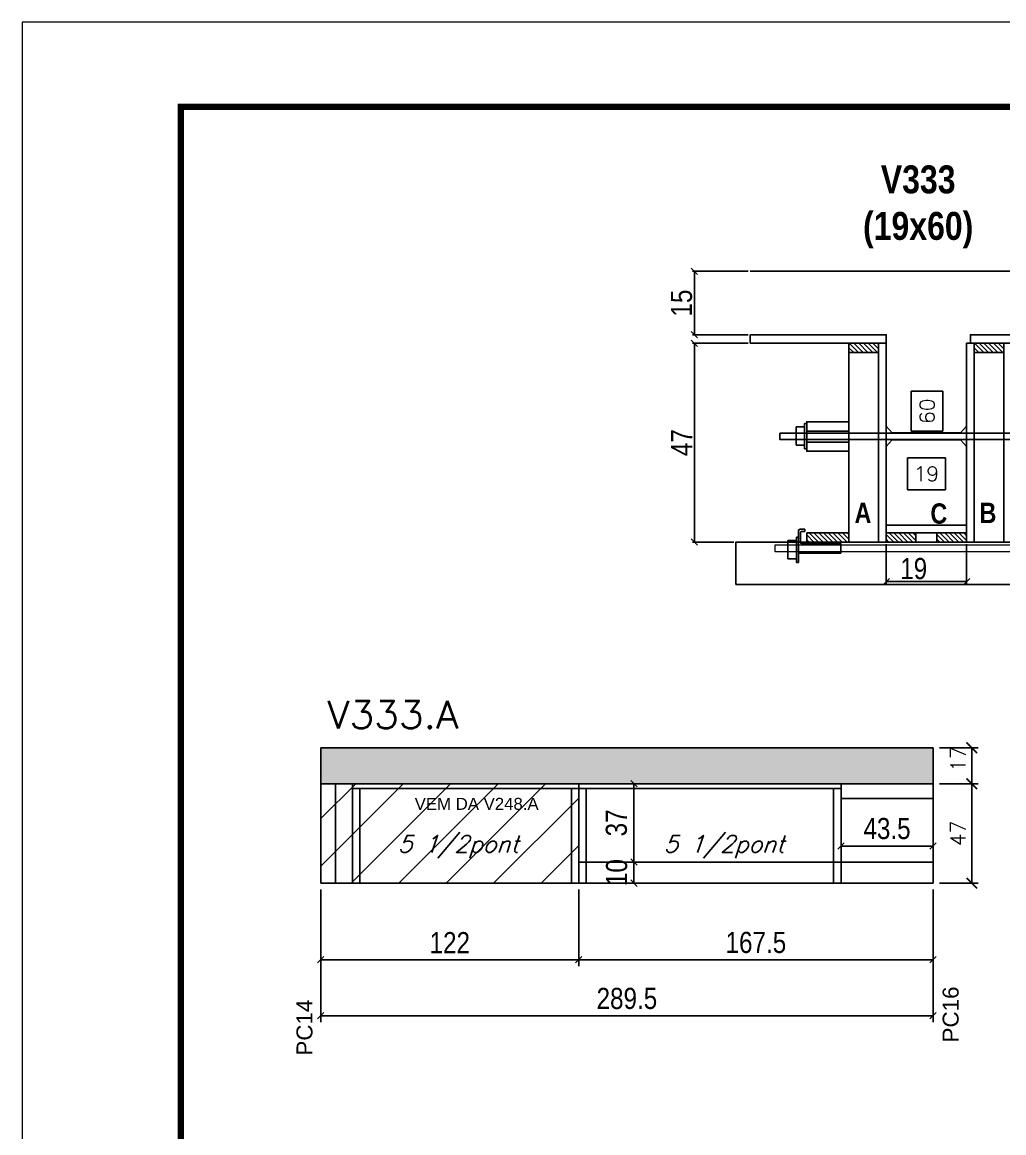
# Model space of a CAD drawing. Extents: x -3394 to 16474, y -5031 to 14397.
# Drawn here: x 5857 to 6321, y 1237 to 1762 of the extents above; entities that cross this region are included whole.
import ezdxf

# ---------------------------------------------------------------- set-up
doc = ezdxf.new("R2010")
doc.units = 0
doc.linetypes.add('DASHED', pattern=[0.75, 0.5, -0.25])
doc.layers.get('0').update_dxf_attribs({"linetype": 'CONTINUOUS'})
doc.layers.get('Defpoints').update_dxf_attribs({"linetype": 'CONTINUOUS'})
for name, color, linetype in [('1HACHURA MADEIRAS', 1, 'CONTINUOUS'), ('barrote', 251, 'CONTINUOUS'), ('COTA', 241, 'CONTINUOUS'), ('Cota Seção (2x)', 4, 'CONTINUOUS'), ('detalhes', 4, 'CONTINUOUS'), ('NOMENCLATURA', 7, 'CONTINUOUS'), ('Painéis', 200, 'CONTINUOUS'), ('presilha', 1, 'CONTINUOUS'), ('SARR_2.2x10', 60, 'CONTINUOUS'), ('SARR_2.2x7', 40, 'CONTINUOUS'), ('SARR_3.5x7', 81, 'CONTINUOUS'), ('texto', 7, 'CONTINUOUS'), ('Tubo de PVC', 51, 'CONTINUOUS')]:
    doc.layers.add(name, color=color, linetype=linetype)
for name, color, linetype, lineweight in [('CONCRETO', 251, 'CONTINUOUS', 25), ('Folhas', 255, 'CONTINUOUS', 9), ('REAPROVEITAMENTO', 251, 'CONTINUOUS', 9), ('SARRAFO DE PRESSAO', 251, 'DASHED', 9), ('SCO-___-LAJ', 2, 'CONTINUOUS', 0), ('Texto Seção', 7, 'CONTINUOUS', 15)]:
    doc.layers.add(name, color=color, linetype=linetype, lineweight=lineweight)
doc.styles.add('ARIAL', font='arial.ttf')
doc.styles.add('COTA TECNICA', font='techl___.ttf', dxfattribs={"height": 10})
doc.styles.add('COTA TECNICA 2X', font='techl___.ttf', dxfattribs={"height": 10})
doc.styles.add('REGUA-120', font='ROMANS.shx', dxfattribs={"height": 15})
doc.styles.add('ROMANS', font='romans.shx')
doc.styles.add('TECNICA', font='techb___.ttf', dxfattribs={"height": 10})
doc.dimstyles.new('Cota Paínel', dxfattribs={"dimtxt": 7, "dimasz": 5, "dimexe": 3, "dimexo": 3, "dimgap": 3, "dimtad": 1, "dimdec": 1, "dimzin": 12, "dimdsep": 46, "dimtxsty": 'ROMANS', "dimblk": 'ARCHTICK', "dimcen": 0, "dimclrd": 4, "dimclre": 4, "dimclrt": 1, "dimadec": 1, "dimazin": 3, "dimtfac": 1, "dimtdec": 1, "dimtmove": 0, "dimatfit": 3, "dimldrblk": 'OBLIQUE', "dimfxl": 1, "dimtolj": 1, "dimtzin": 12, "dimarcsym": 0})
doc.dimstyles.new('Cota Seção interna', dxfattribs={"dimtxt": 7, "dimasz": 6, "dimexe": 0.18, "dimexo": 2, "dimgap": -4, "dimtad": 3, "dimdec": 1, "dimlfac": 0.5, "dimzin": 12, "dimdsep": 46, "dimtxsty": 'ROMANS', "dimblk": 'ARCHTICK', "dimcen": 0.09, "dimse1": 1, "dimse2": 1, "dimsd1": 1, "dimsd2": 1, "dimclrd": 180, "dimclre": 5, "dimclrt": 1, "dimadec": 0, "dimazin": 3, "dimtfac": 1, "dimtdec": 1, "dimtofl": 0, "dimtmove": 0, "dimatfit": 3, "dimldrblk": 'ARCHTICK', "dimfxl": 1, "dimtolj": 1, "dimtzin": 0, "dimarcsym": 0})
doc.dimstyles.new('PAINEL', dxfattribs={"dimtxt": 10, "dimasz": 3, "dimexe": 3, "dimexo": 3, "dimgap": 3, "dimtad": 1, "dimdec": 1, "dimzin": 12, "dimdsep": 46, "dimtxsty": 'COTA TECNICA', "dimblk1": 'OBLIQUE', "dimblk2": 'OBLIQUE', "dimsah": 1, "dimcen": 0.9, "dimclrd": 4, "dimclre": 4, "dimclrt": 240, "dimadec": 1, "dimazin": 3, "dimtfac": 1, "dimtdec": 1, "dimtmove": 0, "dimatfit": 3, "dimfxl": 1, "dimtolj": 1, "dimtzin": 12, "dimarcsym": 0})
doc.dimstyles.new('SECAO', dxfattribs={"dimscale": 0.333333, "dimtxt": 5, "dimasz": 9, "dimexe": 3, "dimexo": 3, "dimgap": 3, "dimtad": 1, "dimdec": 1, "dimlfac": 0.5, "dimzin": 12, "dimdsep": 46, "dimtxsty": 'COTA TECNICA 2X', "dimblk1": 'OBLIQUE', "dimblk2": 'OBLIQUE', "dimsah": 1, "dimcen": 0.9, "dimclrd": 4, "dimclre": 4, "dimclrt": 240, "dimadec": 1, "dimazin": 3, "dimtfac": 1, "dimtdec": 1, "dimtmove": 0, "dimatfit": 3, "dimfxl": 1, "dimtolj": 1, "dimtzin": 12, "dimarcsym": 0})

# ---------------------------------------------------------------- blocks, each defined once
blk = doc.blocks.new('9999999999')
at = {"layer": 'Folhas'}
blk.add_lwpolyline([(98138.98, 34190.21), (99623.98, 34190.21), (99623.98, 35240.21), (98138.98, 35240.21)], close=True, dxfattribs=at)
at = {"layer": 'Folhas', "color": 30, "const_width": 3}
blk.add_lwpolyline([(98213.98, 34230.21), (99583.98, 34230.21), (99583.98, 35200.21), (98213.98, 35200.21)], close=True, dxfattribs=at)
blk = doc.blocks.new('_Oblique')
at = {"color": 0, "linetype": 'ByBlock', "lineweight": -2}
blk.add_line((-0.5, -0.5), (0.5, 0.5), dxfattribs=at)
blk = doc.blocks.new('*D1546')
at = {"layer": 'COTA', "color": 4, "lineweight": -2, "transparency": 16777216}
for p, q in [((6265.76, 1515.47), (6265.76, 1496.79)), ((6303.76, 1515.47), (6303.76, 1496.79)), ((6303.76, 1497.79), (6265.76, 1497.79))]:
    blk.add_line(p, q, dxfattribs=at)
at = {"layer": 'Defpoints', "color": 0, "transparency": 16777216}
for p in [(6265.76, 1516.47), (6303.76, 1516.47), (6265.76, 1497.79)]:
    blk.add_point(p, dxfattribs=at)
at = {"layer": 'COTA', "color": 4, "lineweight": -2, "transparency": 16777216, "xscale": 3, "yscale": 3, "zscale": 3, "rotation": 180}
blk.add_blockref('_Oblique', (6265.76, 1497.79), dxfattribs=at)
at = {"layer": 'COTA', "color": 4, "lineweight": -2, "transparency": 16777216, "xscale": 3, "yscale": 3, "zscale": 3}
blk.add_blockref('_Oblique', (6303.76, 1497.79), dxfattribs=at)
at = {"layer": 'COTA', "color": 240, "transparency": 16777216, "insert": (6278.76, 1503.88), "char_height": 10, "attachment_point": 5, "style": 'COTA TECNICA 2X'}
blk.add_mtext('\\A1;19', dxfattribs=at)
blk = doc.blocks.new('PRESILHA METÁLICA 1')
at = {"layer": 'presilha'}
for p, q in [((7.5, 10.64), (7.5, 19.86)), ((12, 21), (8.64, 21)), ((9, 11.57), (9, 18.93)), ((12, 19.5), (9.57, 19.5)), ((12, 21), (12, 19.5)), ((0, 13), (6, 13)), ((0, 13), (0, 0)), ((6, 15.5), (7.5, 15.5)), ((6, -2.5), (6, 15.5)), ((6, 13), (6, 0)), ((7.5, 15.5), (7.5, -2.5)), ((37.5, 11), (9.57, 11)), ((37.5, 11), (37.5, 4.1)), ((6, 0), (0, 0)), ((37.5, 4.1), (7.5, 4.1)), ((7.5, -2.5), (6, -2.5))]:
    blk.add_line(p, q, dxfattribs=at)
for centre, radius, start, end in [((8.64, 19.86), 1.14, 90, 180), ((9.57, 18.93), 0.57, 90, 180), ((9.57, 11.57), 0.57, 180, 270)]:
    blk.add_arc(centre, radius, start, end, dxfattribs=at)
blk = doc.blocks.new('*D1472')
at = {"layer": 'COTA', "color": 4, "lineweight": -2, "transparency": 16777216}
for p, q in [((6200.46, 1610.47), (6174.1, 1610.47)), ((6175.1, 1610.47), (6175.1, 1516.47)), ((6193.7, 1516.47), (6174.1, 1516.47))]:
    blk.add_line(p, q, dxfattribs=at)
at = {"layer": 'Defpoints', "color": 0, "transparency": 16777216}
for p in [(6201.46, 1610.47), (6175.1, 1516.47), (6194.7, 1516.47)]:
    blk.add_point(p, dxfattribs=at)
at = {"layer": 'COTA', "color": 4, "lineweight": -2, "transparency": 16777216, "xscale": 3, "yscale": 3, "zscale": 3}
for p, rotation in [((6175.1, 1610.47), 90), ((6175.1, 1516.47), 270)]:
    blk.add_blockref('_Oblique', p, dxfattribs=dict(at, rotation=rotation))
at = {"layer": 'COTA', "color": 240, "transparency": 16777216, "insert": (6169.03, 1563.47), "char_height": 10, "attachment_point": 5, "rotation": 90, "style": 'COTA TECNICA 2X'}
blk.add_mtext('\\A1;47', dxfattribs=at)
blk = doc.blocks.new('*D1473')
at = {"layer": 'Cota Seção (2x)', "color": 180, "lineweight": -2, "transparency": 16777216}
for p, q in [((6292.6, 1587.85), (6277.6, 1587.85)), ((6277.6, 1587.85), (6277.6, 1568.85)), ((6292.6, 1568.85), (6292.6, 1587.85)), ((6277.6, 1568.85), (6292.6, 1568.85))]:
    blk.add_line(p, q, dxfattribs=at)
at = {"layer": 'Defpoints', "color": 0, "transparency": 16777216}
for p in [(6296.6, 1644.47), (6303.76, 1644.47), (6296.34, 1524.47)]:
    blk.add_point(p, dxfattribs=at)
at = {"layer": 'Cota Seção (2x)', "color": 1, "transparency": 16777216, "insert": (6285.1, 1578.35), "char_height": 7, "attachment_point": 5, "rotation": 90, "style": 'ROMANS'}
blk.add_mtext('\\A1;60', dxfattribs=at)
blk = doc.blocks.new('_ArchTick')
at = {"color": 0, "linetype": 'ByBlock', "const_width": 0.15}
blk.add_lwpolyline([(-0.5, -0.5), (0.5, 0.5)], dxfattribs=at)
blk = doc.blocks.new('*D1474')
at = {"layer": 'COTA', "color": 4, "lineweight": -2, "transparency": 16777216}
for p, q in [((6200.46, 1644.47), (6174.1, 1644.47)), ((6175.1, 1614.47), (6175.1, 1644.47)), ((6200.46, 1614.47), (6174.1, 1614.47))]:
    blk.add_line(p, q, dxfattribs=at)
at = {"layer": 'Defpoints', "color": 0, "transparency": 16777216}
for p in [(6175.1, 1644.47), (6201.46, 1644.47), (6201.46, 1614.47)]:
    blk.add_point(p, dxfattribs=at)
at = {"layer": 'COTA', "color": 4, "lineweight": -2, "transparency": 16777216, "xscale": 3, "yscale": 3, "zscale": 3}
for p, rotation in [((6175.1, 1644.47), 90), ((6175.1, 1614.47), 270)]:
    blk.add_blockref('_Oblique', p, dxfattribs=dict(at, rotation=rotation))
at = {"layer": 'COTA', "color": 240, "transparency": 16777216, "insert": (6168.99, 1629.47), "char_height": 10, "attachment_point": 5, "rotation": 90, "style": 'COTA TECNICA 2X'}
blk.add_mtext('\\A1;15', dxfattribs=at)
blk = doc.blocks.new('*D1547')
at = {"layer": 'Cota Seção (2x)', "color": 180, "lineweight": -2, "transparency": 16777216}
for p, q in [((6293.76, 1556.24), (6275.76, 1556.24)), ((6275.76, 1556.24), (6275.76, 1541.24)), ((6293.76, 1541.24), (6293.76, 1556.24)), ((6275.76, 1541.24), (6293.76, 1541.24))]:
    blk.add_line(p, q, dxfattribs=at)
at = {"layer": 'Defpoints', "color": 0, "transparency": 16777216}
for p in [(6303.76, 1537.24), (6265.76, 1524.47), (6303.76, 1524.47)]:
    blk.add_point(p, dxfattribs=at)
at = {"layer": 'Cota Seção (2x)', "color": 1, "transparency": 16777216, "insert": (6284.76, 1548.74), "char_height": 7, "attachment_point": 5, "style": 'ROMANS'}
blk.add_mtext('\\A1;19', dxfattribs=at)
blk = doc.blocks.new('*D1477')
at = {"layer": 'COTA', "color": 4, "linetype": 'ByBlock', "lineweight": -2, "transparency": 16777216}
for p, q in [((5998.39, 1352.23), (5998.39, 1316.04)), ((6120.39, 1352.23), (6120.39, 1316.04)), ((5998.39, 1319.04), (6120.39, 1319.04))]:
    blk.add_line(p, q, dxfattribs=at)
at = {"layer": 'Defpoints', "color": 0, "linetype": 'ByBlock', "transparency": 16777216}
for p in [(5998.39, 1355.23), (6120.39, 1355.23), (6120.39, 1319.04)]:
    blk.add_point(p, dxfattribs=at)
at = {"layer": 'COTA', "color": 4, "linetype": 'ByBlock', "lineweight": -2, "transparency": 16777216, "xscale": 3, "yscale": 3, "zscale": 3, "rotation": 180}
blk.add_blockref('_Oblique', (5998.39, 1319.04), dxfattribs=at)
at = {"layer": 'COTA', "color": 4, "linetype": 'ByBlock', "lineweight": -2, "transparency": 16777216, "xscale": 3, "yscale": 3, "zscale": 3}
blk.add_blockref('_Oblique', (6120.39, 1319.04), dxfattribs=at)
at = {"layer": 'COTA', "color": 240, "linetype": 'ByBlock', "transparency": 16777216, "insert": (6059.39, 1327.1), "char_height": 10, "attachment_point": 5, "style": 'COTA TECNICA'}
blk.add_mtext('\\A1;122', dxfattribs=at)
blk = doc.blocks.new('*D1478')
at = {"layer": 'COTA', "color": 4, "linetype": 'ByBlock', "lineweight": -2, "transparency": 16777216}
for p, q in [((6120.39, 1352.23), (6120.39, 1316.04)), ((6287.89, 1352.23), (6287.89, 1316.04)), ((6120.39, 1319.04), (6287.89, 1319.04))]:
    blk.add_line(p, q, dxfattribs=at)
at = {"layer": 'Defpoints', "color": 0, "linetype": 'ByBlock', "transparency": 16777216}
for p in [(6120.39, 1355.23), (6287.89, 1355.23), (6287.89, 1319.04)]:
    blk.add_point(p, dxfattribs=at)
at = {"layer": 'COTA', "color": 4, "linetype": 'ByBlock', "lineweight": -2, "transparency": 16777216, "xscale": 3, "yscale": 3, "zscale": 3, "rotation": 180}
blk.add_blockref('_Oblique', (6120.39, 1319.04), dxfattribs=at)
at = {"layer": 'COTA', "color": 4, "linetype": 'ByBlock', "lineweight": -2, "transparency": 16777216, "xscale": 3, "yscale": 3, "zscale": 3}
blk.add_blockref('_Oblique', (6287.89, 1319.04), dxfattribs=at)
at = {"layer": 'COTA', "color": 240, "linetype": 'ByBlock', "transparency": 16777216, "insert": (6204.14, 1327.15), "char_height": 10, "attachment_point": 5, "style": 'COTA TECNICA'}
blk.add_mtext('\\A1;167.5', dxfattribs=at)
blk = doc.blocks.new('*D1548')
at = {"layer": 'COTA', "color": 4, "linetype": 'ByBlock', "lineweight": -2, "transparency": 16777216}
for p, q in [((5998.39, 1352.23), (5998.39, 1289.54)), ((6287.89, 1352.23), (6287.89, 1289.54)), ((5998.39, 1292.54), (6287.89, 1292.54))]:
    blk.add_line(p, q, dxfattribs=at)
at = {"layer": 'Defpoints', "color": 0, "linetype": 'ByBlock', "transparency": 16777216}
for p in [(5998.39, 1355.23), (6287.89, 1355.23), (6287.89, 1292.54)]:
    blk.add_point(p, dxfattribs=at)
at = {"layer": 'COTA', "color": 4, "linetype": 'ByBlock', "lineweight": -2, "transparency": 16777216, "xscale": 3, "yscale": 3, "zscale": 3, "rotation": 180}
blk.add_blockref('_Oblique', (5998.39, 1292.54), dxfattribs=at)
at = {"layer": 'COTA', "color": 4, "linetype": 'ByBlock', "lineweight": -2, "transparency": 16777216, "xscale": 3, "yscale": 3, "zscale": 3}
blk.add_blockref('_Oblique', (6287.89, 1292.54), dxfattribs=at)
at = {"layer": 'COTA', "color": 240, "linetype": 'ByBlock', "transparency": 16777216, "insert": (6143.14, 1300.68), "char_height": 10, "attachment_point": 5, "style": 'COTA TECNICA'}
blk.add_mtext('\\A1;289.5', dxfattribs=at)
blk = doc.blocks.new('*D1479')
at = {"layer": 'COTA', "color": 4, "lineweight": -2, "transparency": 16777216}
for p, q in [((6290.89, 1402.23), (6309.21, 1402.23)), ((6306.21, 1355.23), (6306.21, 1402.23)), ((6290.89, 1355.23), (6309.21, 1355.23))]:
    blk.add_line(p, q, dxfattribs=at)
at = {"layer": 'Defpoints', "color": 0, "transparency": 16777216}
for p in [(6287.89, 1402.23), (6306.21, 1402.23), (6287.89, 1355.23)]:
    blk.add_point(p, dxfattribs=at)
at = {"layer": 'COTA', "color": 4, "lineweight": -2, "transparency": 16777216, "xscale": 5, "yscale": 5, "zscale": 5}
for p, rotation in [((6306.21, 1402.23), 90), ((6306.21, 1355.23), 270)]:
    blk.add_blockref('_ArchTick', p, dxfattribs=dict(at, rotation=rotation))
at = {"layer": 'COTA', "color": 1, "transparency": 16777216, "insert": (6299.71, 1378.73), "char_height": 7, "attachment_point": 5, "rotation": 90, "style": 'ROMANS'}
blk.add_mtext('\\A1;47', dxfattribs=at)
blk = doc.blocks.new('*D1480')
at = {"layer": 'COTA', "color": 4, "linetype": 'Continuous', "lineweight": -2, "transparency": 16777216}
for p, q in [((6290.89, 1419.23), (6309.21, 1419.23)), ((6306.21, 1402.23), (6306.21, 1419.23))]:
    blk.add_line(p, q, dxfattribs=at)
at = {"layer": 'COTA', "color": 4, "lineweight": -2, "transparency": 16777216}
blk.add_line((6290.89, 1402.23), (6309.21, 1402.23), dxfattribs=at)
at = {"layer": 'Defpoints', "color": 0, "linetype": 'Continuous', "transparency": 16777216}
for p in [(6287.89, 1419.23), (6306.21, 1419.23), (6287.89, 1402.23)]:
    blk.add_point(p, dxfattribs=at)
at = {"layer": 'COTA', "color": 4, "linetype": 'Continuous', "lineweight": -2, "transparency": 16777216, "xscale": 5, "yscale": 5, "zscale": 5}
for p, rotation in [((6306.21, 1419.23), 90), ((6306.21, 1402.23), 270)]:
    blk.add_blockref('_ArchTick', p, dxfattribs=dict(at, rotation=rotation))
at = {"layer": 'COTA', "color": 1, "linetype": 'Continuous', "transparency": 16777216, "insert": (6299.71, 1413.91), "char_height": 7, "attachment_point": 5, "rotation": 90, "style": 'ROMANS'}
blk.add_mtext('\\A1;17', dxfattribs=at)
blk = doc.blocks.new('*D1551')
at = {"layer": 'COTA', "color": 4, "lineweight": -2, "transparency": 16777216}
for p, q in [((6244.39, 1392.23), (6244.39, 1369.78)), ((6287.89, 1392.23), (6287.89, 1369.78)), ((6287.89, 1372.78), (6244.39, 1372.78))]:
    blk.add_line(p, q, dxfattribs=at)
at = {"layer": 'Defpoints', "color": 0, "transparency": 16777216}
for p in [(6244.39, 1395.23), (6287.89, 1395.23), (6244.39, 1372.78)]:
    blk.add_point(p, dxfattribs=at)
at = {"layer": 'COTA', "color": 4, "lineweight": -2, "transparency": 16777216, "xscale": 3, "yscale": 3, "zscale": 3, "rotation": 180}
blk.add_blockref('_Oblique', (6244.39, 1372.78), dxfattribs=at)
at = {"layer": 'COTA', "color": 4, "lineweight": -2, "transparency": 16777216, "xscale": 3, "yscale": 3, "zscale": 3}
blk.add_blockref('_Oblique', (6287.89, 1372.78), dxfattribs=at)
at = {"layer": 'COTA', "color": 240, "transparency": 16777216, "insert": (6266.14, 1381), "char_height": 10, "attachment_point": 5, "style": 'COTA TECNICA'}
blk.add_mtext('\\A1;43.5', dxfattribs=at)
blk = doc.blocks.new('*D1614')
at = {"layer": 'COTA', "color": 4, "lineweight": -2, "transparency": 16777216}
for p, q in [((6126.89, 1365.23), (6149.43, 1365.23)), ((6146.43, 1355.23), (6146.43, 1365.23)), ((6125.14, 1355.23), (6149.43, 1355.23))]:
    blk.add_line(p, q, dxfattribs=at)
at = {"layer": 'Defpoints', "color": 0, "transparency": 16777216}
for p in [(6123.89, 1365.23), (6146.43, 1365.23), (6122.14, 1355.23)]:
    blk.add_point(p, dxfattribs=at)
at = {"layer": 'COTA', "color": 4, "lineweight": -2, "transparency": 16777216, "xscale": 3, "yscale": 3, "zscale": 3}
for p, rotation in [((6146.43, 1365.23), 90), ((6146.43, 1355.23), 270)]:
    blk.add_blockref('_Oblique', p, dxfattribs=dict(at, rotation=rotation))
at = {"layer": 'COTA', "color": 240, "transparency": 16777216, "insert": (6138.32, 1360.23), "char_height": 10, "attachment_point": 5, "rotation": 90, "style": 'COTA TECNICA'}
blk.add_mtext('\\A1;10', dxfattribs=at)
blk = doc.blocks.new('*D1615')
at = {"layer": 'COTA', "color": 4, "lineweight": -2, "transparency": 16777216}
for p, q in [((6123.39, 1402.23), (6149.43, 1402.23)), ((6146.43, 1365.23), (6146.43, 1402.23)), ((6126.89, 1365.23), (6149.43, 1365.23))]:
    blk.add_line(p, q, dxfattribs=at)
at = {"layer": 'Defpoints', "color": 0, "transparency": 16777216}
for p in [(6120.39, 1402.23), (6146.43, 1402.23), (6123.89, 1365.23)]:
    blk.add_point(p, dxfattribs=at)
at = {"layer": 'COTA', "color": 4, "lineweight": -2, "transparency": 16777216, "xscale": 3, "yscale": 3, "zscale": 3}
for p, rotation in [((6146.43, 1402.23), 90), ((6146.43, 1365.23), 270)]:
    blk.add_blockref('_Oblique', p, dxfattribs=dict(at, rotation=rotation))
at = {"layer": 'COTA', "color": 240, "transparency": 16777216, "insert": (6138.21, 1383.73), "char_height": 10, "attachment_point": 5, "rotation": 90, "style": 'COTA TECNICA'}
blk.add_mtext('\\A1;37', dxfattribs=at)

msp = doc.modelspace()

# ---------------------------------------------------------------- hatches: boundary and pattern name
at = {"layer": 'COTA', "linetype": 'Continuous'}
h = msp.add_hatch(dxfattribs=at)
h.set_pattern_fill('AR-CONC', color=256, scale=0.05)
h.set_pattern_definition([(50, (5857.208, -4862.023), (9.1092334, -0.796954), [0.9525, -10.4775]), (355, (5857.208, -4862.023), (-1.762171, 9.552842), [0.762, -8.382029]), (100.45144, (5857.967, -4862.09), (7.347062, 8.755888), [0.8095, -8.904512]), (46.1842, (5857.208, -4859.483), (13.553952, -2.102116), [1.42875, -15.71625]), (96.63556, (5858.338, -4859.658), (11.870207, 12.371306), [1.21425, -13.35678]), (351.18415, (5857.208, -4859.483), (11.870207, 12.371306), [1.142998, -12.572987]), (21, (5858.478, -4860.118), (7.58072, -5.11326), [0.9525, -10.4775]), (326, (5858.478, -4860.118), (3.090101, 9.209398), [0.762, -8.382]), (71.45144, (5859.11, -4860.544), (10.670821, 4.096138), [0.8095, -8.904497]), (37.5, (5857.208, -4862.0232), (0.1544302, 4.227752), [0, -8.2804, 0, -8.509, 0, -8.41375]), (7.5, (5857.208, -4862.023), (3.340983, 5.0090287), [0, -4.8514, 0, -8.0899, 0, -3.20675]), (327.5, (5854.376, -4862.0232), (6.7795298, -0.2864372), [0, -3.175, 0, -9.906, 0, -13.1445]), (317.5, (5853.106, -4862.023), (7.406459, 1.2713246), [0, -4.1275, 0, -6.5786, 0, -9.3345])])
h.paths.add_polyline_path([(6287.89, 1402.23), (6287.89, 1419.23), (5998.39, 1419.23), (5998.39, 1402.23)])
at = {"layer": 'REAPROVEITAMENTO'}
h = msp.add_hatch(dxfattribs=at)
h.set_pattern_fill('ANSI31', color=256, scale=5)
h.set_pattern_definition([(45, (5857.208, -4862.023), (-11.22532, 11.22532), [])])
h.paths.add_polyline_path([(6120.39, 1402.23), (5998.39, 1402.23), (5998.39, 1355.23), (6120.39, 1355.23)])
at = {"layer": 'SARR_2.2x10'}
h = msp.add_hatch(dxfattribs=at)
h.set_pattern_fill('ANSI31', color=256, scale=0.5, angle=90)
h.set_pattern_definition([(135, (39325.9797, -121995.7046), (-1.122532015, -1.122532015), [])])
h.paths.add_polyline_path([(6228.16, 1520.87), (6228.16, 1516.47), (6248.16, 1516.47), (6248.16, 1520.87)])
at = {"layer": 'SARR_2.2x7'}
h = msp.add_hatch(dxfattribs=at)
h.set_pattern_fill('ANSI31', color=256, scale=0.5, angle=90)
h.set_pattern_definition([(135, (39270.7797, -121906.1046), (-1.122532015, -1.122532015), [])])
h.paths.add_polyline_path([(6248.16, 1610.47), (6248.16, 1606.07), (6262.16, 1606.07), (6262.16, 1610.47)])
h = msp.add_hatch(dxfattribs=at)
h.set_pattern_fill('ANSI31', color=256, scale=0.5, angle=90)
h.set_pattern_definition([(135, (39329.9797, -121906.1046), (-1.122532015, -1.122532015), [])])
h.paths.add_polyline_path([(6307.36, 1610.47), (6307.36, 1606.07), (6321.36, 1606.07), (6321.36, 1610.47)])
h = msp.add_hatch(dxfattribs=at)
h.set_pattern_fill('ANSI31', color=256, scale=0.5, angle=90)
h.set_pattern_definition([(135, (39453.5797, -121995.7046), (-1.122532015, -1.122532015), [])])
h.paths.add_polyline_path([(6265.76, 1520.87), (6265.76, 1516.47), (6279.76, 1516.47), (6279.76, 1520.87)])
h = msp.add_hatch(dxfattribs=at)
h.set_pattern_fill('ANSI31', color=256, scale=0.5, angle=90)
h.set_pattern_definition([(135, (39477.5797, -121995.7046), (-1.122532015, -1.122532015), [])])
h.paths.add_polyline_path([(6289.76, 1520.87), (6289.76, 1516.47), (6303.76, 1516.47), (6303.76, 1520.87)])

# ---------------------------------------------------------------- linework, layer by layer
at = {"layer": '1HACHURA MADEIRAS', "elevation": 0}
for points in [[(6248.16, 1573.37), (6228.16, 1573.37), (6228.16, 1568.97), (6248.16, 1568.97)], [(6248.16, 1563.77), (6228.16, 1563.77), (6228.16, 1559.37), (6248.16, 1559.37)]]:
    msp.add_lwpolyline(points, close=True, dxfattribs=at)
at = {"layer": 'barrote', "elevation": 0}
msp.add_lwpolyline([(6194.7, 1496.47), (6376.62, 1496.47), (6376.62, 1516.47), (6194.7, 1516.47)], close=True, dxfattribs=at)
at = {"layer": 'CONCRETO', "linetype": 'Continuous'}
msp.add_line((6369.86, 1644.47), (6201.46, 1644.47), dxfattribs=at)
at = {"layer": 'COTA', "linetype": 'Continuous'}
for p in [(5998.39, 1419.23), (6287.89, 1402.23)]:
    msp.add_line(p, (6287.89, 1419.23), dxfattribs=at)
at = {"layer": 'COTA', "linetype": 'ByBlock'}
msp.add_line((5998.39, 1402.23), (5998.39, 1419.23), dxfattribs=at)
at = {"layer": 'detalhes', "color": 250}
msp.add_line((6194.7, 1496.47), (6194.7, 1516.47), dxfattribs=at)
at = {"layer": 'Painéis', "linetype": 'Continuous'}
msp.add_line((6201.46, 1610.47), (6201.46, 1614.47), dxfattribs=at)
at = {"layer": 'Painéis', "linetype": 'ByBlock'}
for p, q in [((5998.39, 1402.23), (6287.89, 1402.23)), ((5998.39, 1355.23), (5998.39, 1402.23)), ((6120.39, 1355.23), (6120.39, 1402.23)), ((6287.89, 1355.23), (6287.89, 1402.23)), ((6120.39, 1365.23), (6287.89, 1365.23)), ((5998.39, 1355.23), (6287.89, 1355.23))]:
    msp.add_line(p, q, dxfattribs=at)
at = {"layer": 'Painéis', "linetype": 'Continuous', "elevation": 0}
for points in [[(6201.46, 1610.47), (6265.76, 1610.47), (6265.76, 1614.47), (6201.46, 1614.47)], [(6369.86, 1610.47), (6305.56, 1610.47), (6305.56, 1614.47), (6369.86, 1614.47)]]:
    msp.add_lwpolyline(points, dxfattribs=at)
for points in [[(6262.16, 1516.47), (6262.16, 1610.47), (6265.76, 1610.47), (6265.76, 1516.47)], [(6307.36, 1516.47), (6307.36, 1610.47), (6303.76, 1610.47), (6303.76, 1516.47)], [(6303.76, 1524.47), (6265.76, 1524.47), (6265.76, 1520.87), (6303.76, 1520.87)]]:
    msp.add_lwpolyline(points, close=True, dxfattribs=at)
at = {"layer": 'presilha'}
for p, q in [((6223.16, 1570.9), (6227.16, 1570.9)), ((6223.16, 1570.9), (6223.16, 1562.23)), ((6227.16, 1572.57), (6228.16, 1572.57)), ((6227.16, 1560.57), (6227.16, 1572.57)), ((6227.16, 1570.9), (6227.16, 1562.23)), ((6228.16, 1572.57), (6228.16, 1560.57)), ((6227.16, 1562.23), (6223.16, 1562.23)), ((6228.16, 1560.57), (6227.16, 1560.57))]:
    msp.add_line(p, q, dxfattribs=at)
at = {"layer": 'presilha', "elevation": 0}
msp.add_lwpolyline([(6215.38, 1567.96), (6350.84, 1567.96), (6350.84, 1564.97), (6215.38, 1564.97)], close=True, dxfattribs=at)
at = {"layer": 'SARR_2.2x10', "elevation": 0}
msp.add_lwpolyline([(6228.16, 1520.87), (6248.16, 1520.87), (6248.16, 1516.47), (6228.16, 1516.47)], close=True, dxfattribs=at)
at = {"layer": 'SARR_2.2x7', "linetype": 'Continuous'}
for p, q in [((6005.39, 1355.23), (6005.39, 1402.23)), ((6013.39, 1400.03), (6120.39, 1400.03)), ((6120.39, 1400.03), (6244.39, 1400.03)), ((6244.39, 1395.23), (6287.89, 1395.23))]:
    msp.add_line(p, q, dxfattribs=at)
at = {"layer": 'SARR_2.2x7', "elevation": 0}
for points in [[(6262.16, 1610.47), (6248.16, 1610.47), (6248.16, 1606.07), (6262.16, 1606.07)], [(6321.36, 1610.47), (6307.36, 1610.47), (6307.36, 1606.07), (6321.36, 1606.07)], [(6265.76, 1520.87), (6279.76, 1520.87), (6279.76, 1516.47), (6265.76, 1516.47)], [(6289.76, 1520.87), (6303.76, 1520.87), (6303.76, 1516.47), (6289.76, 1516.47)]]:
    msp.add_lwpolyline(points, close=True, dxfattribs=at)
at = {"layer": 'SARR_3.5x7'}
for p, q in [((6013.39, 1402.23), (6013.39, 1355.23)), ((6244.39, 1402.23), (6244.39, 1355.23)), ((6016.89, 1400.03), (6016.89, 1355.23)), ((6116.89, 1400.03), (6116.89, 1355.23)), ((6120.39, 1400.03), (6120.39, 1355.23)), ((6123.89, 1400.03), (6123.89, 1355.23)), ((6240.89, 1400.03), (6240.89, 1355.23)), ((6013.39, 1355.23), (6016.89, 1355.23)), ((6116.89, 1355.23), (6120.39, 1355.23)), ((6120.39, 1355.23), (6123.89, 1355.23)), ((6240.89, 1355.23), (6244.39, 1355.23))]:
    msp.add_line(p, q, dxfattribs=at)
at = {"layer": 'SARR_3.5x7', "elevation": 0}
for points in [[(6248.16, 1606.07), (6262.16, 1606.07), (6262.16, 1516.47), (6248.16, 1516.47)], [(6307.36, 1606.07), (6321.36, 1606.07), (6321.36, 1516.47), (6307.36, 1516.47)]]:
    msp.add_lwpolyline(points, close=True, dxfattribs=at)
at = {"layer": 'SCO-___-LAJ', "color": 1, "elevation": 0}
msp.add_lwpolyline([(6213.3, 1515.13), (6349.47, 1515.13), (6349.47, 1511.93), (6213.3, 1511.93)], close=True, dxfattribs=at)
at = {"layer": 'Tubo de PVC', "elevation": 0}
msp.add_lwpolyline([(6303.76, 1571.21), (6303.76, 1561.72), (6300.96, 1564.87), (6268.56, 1564.87), (6265.76, 1561.72), (6265.76, 1571.21), (6268.56, 1568.06), (6300.96, 1568.06)], close=True, dxfattribs=at)

# ---------------------------------------------------------------- block references
at = {"layer": 'presilha', "xscale": 0.6666666666666666, "yscale": 0.6666666666666666, "zscale": 0.6666666666666666}
msp.add_blockref('PRESILHA METÁLICA 1', (6219.29, 1508.5), dxfattribs=at)
at = {"layer": 'SARRAFO DE PRESSAO', "color": 6, "linetype": 'ByBlock'}
msp.add_blockref('9999999999', (-92281.77, -33477.98), dxfattribs=at)

# ---------------------------------------------------------------- texts
at = {"layer": 'detalhes', "style": 'TECNICA'}
for s, p in [('A', (6250.78, 1525.48)), ('C', (6286.67, 1525.17)), ('B', (6309.91, 1525.48))]:
    msp.add_text(s, height=9.6, dxfattribs=at).set_placement(p)
at = {"layer": 'NOMENCLATURA', "linetype": 'Continuous', "style": 'ARIAL'}
msp.add_text('VEM DA V248.A', height=5.6753, dxfattribs=at).set_placement((6042.8, 1389.89))
for s, p in [('PC16', (6300, 1279.94)), ('PC14', (5994.47, 1273.72))]:
    msp.add_text(s, height=7.567, rotation=90, dxfattribs=at).set_placement(p)
at = {"layer": 'NOMENCLATURA', "insert": (6280.87, 1694.54), "char_height": 13.2, "attachment_point": 2, "style": 'TECNICA'}
msp.add_mtext_dynamic_manual_height_columns('V333\\P(19x60)', width=13.2, gutter_width=1, heights=[0], dxfattribs=at)
at = {"layer": 'texto', "color": 2, "char_height": 8, "attachment_point": 5, "style": 'ROMANS'}
for insert in [(6063.39, 1372.45), (6189.06, 1372.45)]:
    msp.add_mtext('{\\Q19;\\C256;5 1/2pont}', dxfattribs=dict(at, insert=insert))
at = {"layer": 'Texto Seção', "style": 'REGUA-120', "width": 1.05}
msp.add_text('V333.A', height=13, dxfattribs=at).set_placement((6001.39, 1428.41))

# ---------------------------------------------------------------- dimensions: what is measured, and where the dimension line sits
at = {"layer": 'COTA'}
for base, p1, p2, angle, dimstyle, picture, middle in [((6175.1, 1644.47), (6201.46, 1614.47), (6201.46, 1644.47), 90, 'SECAO', '*D1474', (6175.1, 1629.47)), ((6265.76, 1497.79, 0), (6303.76, 1516.47), (6265.76, 1516.47), 180, 'SECAO', '*D1546', (6278.76, 1497.79, 0)), ((6146.43, 1365.23), (6122.14, 1355.23), (6123.89, 1365.23), 90, 'PAINEL', '*D1614', (6146.43, 1360.23))]:
    dim = msp.add_linear_dim(base=base, p1=p1, p2=p2, angle=angle, dimstyle=dimstyle, dxfattribs=at)
    dim.commit()
    dim.dimension.update_dxf_attribs({"geometry": picture, "text_midpoint": middle, "dimtype": 160})
for base, p1, p2, dimstyle, picture, middle in [((6175.1, 1516.47), (6201.46, 1610.47), (6194.7, 1516.47), 'SECAO', '*D1472', (6169.03, 1563.47)), ((6306.21, 1402.23), (6287.89, 1355.23), (6287.89, 1402.23), 'Cota Paínel', '*D1479', (6299.71, 1378.73))]:
    dim = msp.add_linear_dim(base=base, p1=p1, p2=p2, angle=90, dimstyle=dimstyle, dxfattribs=at)
    dim.commit()
    dim.dimension.update_dxf_attribs({"geometry": picture, "text_midpoint": middle})
at = {"layer": 'COTA', "linetype": 'Continuous'}
dim = msp.add_linear_dim(base=(6306.21, 1419.23), p1=(6287.89, 1402.23), p2=(6287.89, 1419.23), angle=90, dimstyle='Cota Paínel', dxfattribs=at)
dim.commit()
dim.dimension.update_dxf_attribs({"geometry": '*D1480', "text_midpoint": (6306.21, 1413.91), "dimtype": 160})
at = {"layer": 'COTA'}
dim = msp.add_linear_dim(base=(6146.43, 1402.23), p1=(6123.89, 1365.23), p2=(6120.39, 1402.23), angle=90, dimstyle='PAINEL', override={"dimtmove": 1}, dxfattribs=at)
dim.commit()
dim.dimension.update_dxf_attribs({"geometry": '*D1615', "text_midpoint": (6138.21, 1383.73)})
dim = msp.add_linear_dim(base=(6244.39, 1372.78), p1=(6287.89, 1395.23), p2=(6244.39, 1395.23), dimstyle='PAINEL', dxfattribs=at)
dim.commit()
dim.dimension.update_dxf_attribs({"geometry": '*D1551', "text_midpoint": (6266.14, 1381)})
at = {"layer": 'COTA', "linetype": 'ByBlock'}
for base, p2, picture, middle in [((6120.39, 1319.04), (6120.39, 1355.23), '*D1477', (6059.39, 1327.1)), ((6287.89, 1292.54), (6287.89, 1355.23), '*D1548', (6143.14, 1300.68))]:
    dim = msp.add_linear_dim(base=base, p1=(5998.39, 1355.23), p2=p2, dimstyle='PAINEL', dxfattribs=at)
    dim.commit()
    dim.dimension.update_dxf_attribs({"geometry": picture, "text_midpoint": middle})
dim = msp.add_linear_dim(base=(6287.89, 1319.04), p1=(6120.39, 1355.23), p2=(6287.89, 1355.23), dimstyle='PAINEL', override={"dimtmove": 1}, dxfattribs=at)
dim.commit()
dim.dimension.update_dxf_attribs({"geometry": '*D1478', "text_midpoint": (6204.14, 1327.15)})
at = {"layer": 'Cota Seção (2x)'}
dim = msp.add_linear_dim(base=(6296.6, 1644.47), p1=(6296.34, 1524.47), p2=(6303.76, 1644.47), angle=90, dimstyle='Cota Seção interna', dxfattribs=at)
dim.commit()
dim.dimension.update_dxf_attribs({"geometry": '*D1473', "text_midpoint": (6296.6, 1578.35), "dimtype": 160})
dim = msp.add_linear_dim(base=(6303.76, 1537.24), p1=(6265.76, 1524.47), p2=(6303.76, 1524.47), dimstyle='Cota Seção interna', dxfattribs=at)
dim.commit()
dim.dimension.update_dxf_attribs({"geometry": '*D1547', "text_midpoint": (6284.76, 1548.74)})

doc.saveas('drawing.dxf')
